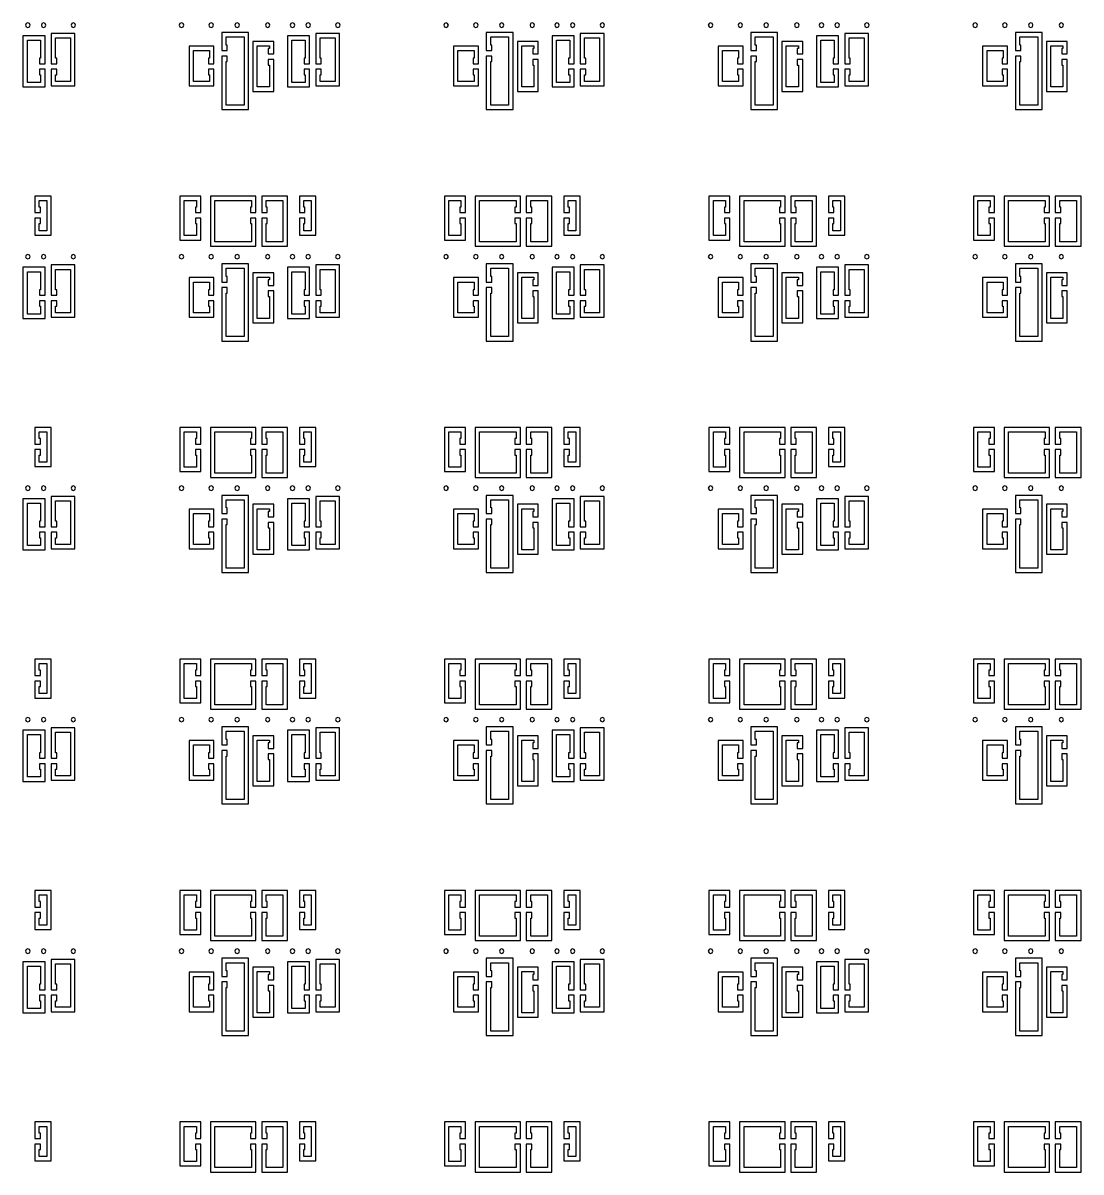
# Model space of a CAD drawing. Extents: x -100 to 100, y -100 to 100.
# Drawn here: x 9.4 to 32.81, y -50.99 to -25.56 of the extents above; entities that cross this region are included whole.
import ezdxf

# ---------------------------------------------------------------- set-up
doc = ezdxf.new("R2010")
doc.units = 0
doc.layers.add('L3', color=7, linetype='continuous')

# ---------------------------------------------------------------- blocks, each defined once
blk = doc.blocks.new('LDI_XFB44-1600-011_L3_B1')
at = {"layer": 'L3'}
for points in [[(9.756, -55.766), (9.756, -55.61), (9.781, -55.61), (9.781, -55.488), (9.659, -55.488), (9.659, -55.863), (10.02, -55.863), (10.02, -55), (9.659, -55), (9.659, -55.366), (9.781, -55.366), (9.781, -55.244), (9.756, -55.244), (9.756, -55.098), (9.923, -55.098), (9.923, -55.766), (9.756, -55.766)], [(12.966, -55.876), (12.966, -55.098), (13.236, -55.098), (13.236, -55.244), (13.211, -55.244), (13.211, -55.366), (13.333, -55.366), (13.333, -55), (12.868, -55), (12.868, -55.973), (13.333, -55.973), (13.333, -55.488), (13.211, -55.488), (13.211, -55.61), (13.236, -55.61), (13.236, -55.876), (12.966, -55.876)], [(14.454, -56.01), (13.645, -56.01), (13.645, -55.098), (14.454, -55.098), (14.454, -55.244), (14.43, -55.244), (14.43, -55.366), (14.551, -55.366), (14.551, -55), (13.547, -55), (13.547, -56.107), (14.551, -56.107), (14.551, -55.488), (14.43, -55.488), (14.43, -55.61), (14.454, -55.61), (14.454, -56.01)], [(14.777, -56.01), (14.777, -55.61), (14.801, -55.61), (14.801, -55.488), (14.679, -55.488), (14.679, -56.107), (15.248, -56.107), (15.248, -55), (14.679, -55), (14.679, -55.366), (14.801, -55.366), (14.801, -55.244), (14.777, -55.244), (14.777, -55.098), (15.15, -55.098), (15.15, -56.01), (14.777, -56.01)], [(15.61, -55.766), (15.61, -55.61), (15.634, -55.61), (15.634, -55.488), (15.512, -55.488), (15.512, -55.863), (15.874, -55.863), (15.874, -55), (15.512, -55), (15.512, -55.366), (15.634, -55.366), (15.634, -55.244), (15.61, -55.244), (15.61, -55.098), (15.776, -55.098), (15.776, -55.766), (15.61, -55.766)], [(18.82, -55.876), (18.82, -55.098), (19.089, -55.098), (19.089, -55.244), (19.065, -55.244), (19.065, -55.366), (19.187, -55.366), (19.187, -55), (18.722, -55), (18.722, -55.973), (19.187, -55.973), (19.187, -55.488), (19.065, -55.488), (19.065, -55.61), (19.089, -55.61), (19.089, -55.876), (18.82, -55.876)], [(20.308, -56.01), (19.498, -56.01), (19.498, -55.098), (20.308, -55.098), (20.308, -55.244), (20.283, -55.244), (20.283, -55.366), (20.405, -55.366), (20.405, -55), (19.401, -55), (19.401, -56.107), (20.405, -56.107), (20.405, -55.488), (20.283, -55.488), (20.283, -55.61), (20.308, -55.61), (20.308, -56.01)], [(20.631, -56.01), (20.631, -55.61), (20.655, -55.61), (20.655, -55.488), (20.533, -55.488), (20.533, -56.107), (21.102, -56.107), (21.102, -55), (20.533, -55), (20.533, -55.366), (20.655, -55.366), (20.655, -55.244), (20.631, -55.244), (20.631, -55.098), (21.004, -55.098), (21.004, -56.01), (20.631, -56.01)], [(21.464, -55.766), (21.464, -55.61), (21.488, -55.61), (21.488, -55.488), (21.366, -55.488), (21.366, -55.863), (21.727, -55.863), (21.727, -55), (21.366, -55), (21.366, -55.366), (21.488, -55.366), (21.488, -55.244), (21.464, -55.244), (21.464, -55.098), (21.63, -55.098), (21.63, -55.766), (21.464, -55.766)], [(24.673, -55.876), (24.673, -55.098), (24.943, -55.098), (24.943, -55.244), (24.919, -55.244), (24.919, -55.366), (25.041, -55.366), (25.041, -55), (24.576, -55), (24.576, -55.973), (25.041, -55.973), (25.041, -55.488), (24.919, -55.488), (24.919, -55.61), (24.943, -55.61), (24.943, -55.876), (24.673, -55.876)], [(26.161, -56.01), (25.352, -56.01), (25.352, -55.098), (26.161, -55.098), (26.161, -55.244), (26.137, -55.244), (26.137, -55.366), (26.259, -55.366), (26.259, -55), (25.254, -55), (25.254, -56.107), (26.259, -56.107), (26.259, -55.488), (26.137, -55.488), (26.137, -55.61), (26.161, -55.61), (26.161, -56.01)], [(26.484, -56.01), (26.484, -55.61), (26.509, -55.61), (26.509, -55.488), (26.387, -55.488), (26.387, -56.107), (26.955, -56.107), (26.955, -55), (26.387, -55), (26.387, -55.366), (26.509, -55.366), (26.509, -55.244), (26.484, -55.244), (26.484, -55.098), (26.858, -55.098), (26.858, -56.01), (26.484, -56.01)], [(27.317, -55.766), (27.317, -55.61), (27.342, -55.61), (27.342, -55.488), (27.22, -55.488), (27.22, -55.863), (27.581, -55.863), (27.581, -55), (27.22, -55), (27.22, -55.366), (27.342, -55.366), (27.342, -55.244), (27.317, -55.244), (27.317, -55.098), (27.484, -55.098), (27.484, -55.766), (27.317, -55.766)], [(30.527, -55.876), (30.527, -55.098), (30.797, -55.098), (30.797, -55.244), (30.772, -55.244), (30.772, -55.366), (30.894, -55.366), (30.894, -55), (30.429, -55), (30.429, -55.973), (30.894, -55.973), (30.894, -55.488), (30.772, -55.488), (30.772, -55.61), (30.797, -55.61), (30.797, -55.876), (30.527, -55.876)], [(32.015, -56.01), (31.206, -56.01), (31.206, -55.098), (32.015, -55.098), (32.015, -55.244), (31.99, -55.244), (31.99, -55.366), (32.112, -55.366), (32.112, -55), (31.108, -55), (31.108, -56.107), (32.112, -56.107), (32.112, -55.488), (31.99, -55.488), (31.99, -55.61), (32.015, -55.61), (32.015, -56.01)], [(32.338, -56.01), (32.338, -55.61), (32.362, -55.61), (32.362, -55.488), (32.24, -55.488), (32.24, -56.107), (32.809, -56.107), (32.809, -55), (32.24, -55), (32.24, -55.366), (32.362, -55.366), (32.362, -55.244), (32.338, -55.244), (32.338, -55.098), (32.711, -55.098), (32.711, -56.01), (32.338, -56.01)], [(9.455, -56.341), (9.47, -56.377), (9.505, -56.391), (9.54, -56.377), (9.555, -56.341), (9.54, -56.306), (9.505, -56.292), (9.47, -56.306), (9.455, -56.341)], [(9.817, -56.306), (9.803, -56.341), (9.817, -56.377), (9.853, -56.391), (9.888, -56.377), (9.902, -56.341), (9.888, -56.306), (9.853, -56.292), (9.817, -56.306)], [(10.545, -56.306), (10.51, -56.292), (10.474, -56.306), (10.46, -56.341), (10.474, -56.377), (10.51, -56.391), (10.545, -56.377), (10.56, -56.341), (10.545, -56.306)], [(12.87, -56.377), (12.905, -56.391), (12.94, -56.377), (12.955, -56.341), (12.94, -56.306), (12.905, -56.292), (12.87, -56.306), (12.855, -56.341), (12.87, -56.377)], [(13.512, -56.341), (13.527, -56.377), (13.562, -56.391), (13.597, -56.377), (13.612, -56.341), (13.597, -56.306), (13.562, -56.292), (13.527, -56.306), (13.512, -56.341)], [(14.1, -56.377), (14.135, -56.391), (14.171, -56.377), (14.185, -56.341), (14.171, -56.306), (14.135, -56.292), (14.1, -56.306), (14.085, -56.341), (14.1, -56.377)], [(14.847, -56.377), (14.862, -56.341), (14.847, -56.306), (14.812, -56.292), (14.777, -56.306), (14.762, -56.341), (14.777, -56.377), (14.812, -56.391), (14.847, -56.377)], [(15.309, -56.341), (15.323, -56.377), (15.359, -56.391), (15.394, -56.377), (15.409, -56.341), (15.394, -56.306), (15.359, -56.292), (15.323, -56.306), (15.309, -56.341)], [(15.671, -56.306), (15.656, -56.341), (15.671, -56.377), (15.706, -56.391), (15.741, -56.377), (15.756, -56.341), (15.741, -56.306), (15.706, -56.292), (15.671, -56.306)], [(16.399, -56.306), (16.363, -56.292), (16.328, -56.306), (16.313, -56.341), (16.328, -56.377), (16.363, -56.391), (16.399, -56.377), (16.413, -56.341), (16.399, -56.306)], [(18.723, -56.377), (18.759, -56.391), (18.794, -56.377), (18.809, -56.341), (18.794, -56.306), (18.759, -56.292), (18.723, -56.306), (18.709, -56.341), (18.723, -56.377)], [(19.366, -56.341), (19.38, -56.377), (19.416, -56.391), (19.451, -56.377), (19.466, -56.341), (19.451, -56.306), (19.416, -56.292), (19.38, -56.306), (19.366, -56.341)], [(19.954, -56.377), (19.989, -56.391), (20.024, -56.377), (20.039, -56.341), (20.024, -56.306), (19.989, -56.292), (19.954, -56.306), (19.939, -56.341), (19.954, -56.377)], [(20.701, -56.377), (20.716, -56.341), (20.701, -56.306), (20.666, -56.292), (20.63, -56.306), (20.616, -56.341), (20.63, -56.377), (20.666, -56.391), (20.701, -56.377)], [(21.162, -56.341), (21.177, -56.377), (21.212, -56.391), (21.248, -56.377), (21.262, -56.341), (21.248, -56.306), (21.212, -56.292), (21.177, -56.306), (21.162, -56.341)], [(21.525, -56.306), (21.51, -56.341), (21.525, -56.377), (21.56, -56.391), (21.595, -56.377), (21.61, -56.341), (21.595, -56.306), (21.56, -56.292), (21.525, -56.306)], [(22.252, -56.306), (22.217, -56.292), (22.182, -56.306), (22.167, -56.341), (22.182, -56.377), (22.217, -56.391), (22.252, -56.377), (22.267, -56.341), (22.252, -56.306)], [(24.577, -56.377), (24.612, -56.391), (24.648, -56.377), (24.662, -56.341), (24.648, -56.306), (24.612, -56.292), (24.577, -56.306), (24.562, -56.341), (24.577, -56.377)], [(25.22, -56.341), (25.234, -56.377), (25.269, -56.391), (25.305, -56.377), (25.319, -56.341), (25.305, -56.306), (25.269, -56.292), (25.234, -56.306), (25.22, -56.341)], [(25.807, -56.377), (25.843, -56.391), (25.878, -56.377), (25.893, -56.341), (25.878, -56.306), (25.843, -56.292), (25.807, -56.306), (25.793, -56.341), (25.807, -56.377)], [(26.555, -56.377), (26.569, -56.341), (26.555, -56.306), (26.519, -56.292), (26.484, -56.306), (26.47, -56.341), (26.484, -56.377), (26.519, -56.391), (26.555, -56.377)], [(27.016, -56.341), (27.031, -56.377), (27.066, -56.391), (27.101, -56.377), (27.116, -56.341), (27.101, -56.306), (27.066, -56.292), (27.031, -56.306), (27.016, -56.341)], [(27.378, -56.306), (27.364, -56.341), (27.378, -56.377), (27.413, -56.391), (27.449, -56.377), (27.463, -56.341), (27.449, -56.306), (27.413, -56.292), (27.378, -56.306)], [(28.106, -56.306), (28.071, -56.292), (28.035, -56.306), (28.021, -56.341), (28.035, -56.377), (28.071, -56.391), (28.106, -56.377), (28.121, -56.341), (28.106, -56.306)], [(30.431, -56.377), (30.466, -56.391), (30.501, -56.377), (30.516, -56.341), (30.501, -56.306), (30.466, -56.292), (30.431, -56.306), (30.416, -56.341), (30.431, -56.377)], [(31.073, -56.341), (31.088, -56.377), (31.123, -56.391), (31.158, -56.377), (31.173, -56.341), (31.158, -56.306), (31.123, -56.292), (31.088, -56.306), (31.073, -56.341)], [(31.661, -56.377), (31.696, -56.391), (31.732, -56.377), (31.746, -56.341), (31.732, -56.306), (31.696, -56.292), (31.661, -56.306), (31.646, -56.341), (31.661, -56.377)], [(32.408, -56.377), (32.423, -56.341), (32.408, -56.306), (32.373, -56.292), (32.338, -56.306), (32.323, -56.341), (32.338, -56.377), (32.373, -56.391), (32.408, -56.377)], [(9.787, -56.673), (9.787, -57.073), (9.763, -57.073), (9.763, -57.195), (9.885, -57.195), (9.885, -56.576), (9.396, -56.576), (9.396, -57.707), (9.885, -57.707), (9.885, -57.317), (9.763, -57.317), (9.763, -57.439), (9.787, -57.439), (9.787, -57.61), (9.494, -57.61), (9.494, -56.673), (9.787, -56.673)], [(10.118, -57.073), (10.118, -56.622), (10.449, -56.622), (10.449, -57.585), (10.118, -57.585), (10.118, -57.439), (10.142, -57.439), (10.142, -57.317), (10.02, -57.317), (10.02, -57.683), (10.546, -57.683), (10.546, -56.525), (10.02, -56.525), (10.02, -57.195), (10.142, -57.195), (10.142, -57.073), (10.118, -57.073)], [(13.796, -57.024), (13.796, -58.207), (14.387, -58.207), (14.387, -56.5), (13.796, -56.5), (13.796, -56.902), (13.918, -56.902), (13.918, -56.78), (13.893, -56.78), (13.893, -56.598), (14.289, -56.598), (14.289, -58.11), (13.893, -58.11), (13.893, -57.146), (13.918, -57.146), (13.918, -57.024), (13.796, -57.024)], [(14.823, -57.1), (14.823, -57.222), (14.848, -57.222), (14.848, -57.707), (14.581, -57.707), (14.581, -56.795), (14.848, -56.795), (14.848, -56.856), (14.823, -56.856), (14.823, -56.978), (14.945, -56.978), (14.945, -56.698), (14.483, -56.698), (14.483, -57.805), (14.945, -57.805), (14.945, -57.1), (14.823, -57.1)], [(15.641, -56.673), (15.641, -57.073), (15.617, -57.073), (15.617, -57.195), (15.739, -57.195), (15.739, -56.576), (15.25, -56.576), (15.25, -57.707), (15.739, -57.707), (15.739, -57.317), (15.617, -57.317), (15.617, -57.439), (15.641, -57.439), (15.641, -57.61), (15.348, -57.61), (15.348, -56.673), (15.641, -56.673)], [(15.972, -57.073), (15.972, -56.622), (16.302, -56.622), (16.302, -57.585), (15.972, -57.585), (15.972, -57.439), (15.996, -57.439), (15.996, -57.317), (15.874, -57.317), (15.874, -57.683), (16.4, -57.683), (16.4, -56.525), (15.874, -56.525), (15.874, -57.195), (15.996, -57.195), (15.996, -57.073), (15.972, -57.073)], [(19.649, -57.024), (19.649, -58.207), (20.24, -58.207), (20.24, -56.5), (19.649, -56.5), (19.649, -56.902), (19.771, -56.902), (19.771, -56.78), (19.747, -56.78), (19.747, -56.598), (20.143, -56.598), (20.143, -58.11), (19.747, -58.11), (19.747, -57.146), (19.771, -57.146), (19.771, -57.024), (19.649, -57.024)], [(20.677, -57.1), (20.677, -57.222), (20.701, -57.222), (20.701, -57.707), (20.434, -57.707), (20.434, -56.795), (20.701, -56.795), (20.701, -56.856), (20.677, -56.856), (20.677, -56.978), (20.799, -56.978), (20.799, -56.698), (20.337, -56.698), (20.337, -57.805), (20.799, -57.805), (20.799, -57.1), (20.677, -57.1)], [(21.495, -56.673), (21.495, -57.073), (21.47, -57.073), (21.47, -57.195), (21.592, -57.195), (21.592, -56.576), (21.104, -56.576), (21.104, -57.707), (21.592, -57.707), (21.592, -57.317), (21.47, -57.317), (21.47, -57.439), (21.495, -57.439), (21.495, -57.61), (21.201, -57.61), (21.201, -56.673), (21.495, -56.673)], [(21.825, -57.073), (21.825, -56.622), (22.156, -56.622), (22.156, -57.585), (21.825, -57.585), (21.825, -57.439), (21.85, -57.439), (21.85, -57.317), (21.728, -57.317), (21.728, -57.683), (22.254, -57.683), (22.254, -56.525), (21.728, -56.525), (21.728, -57.195), (21.85, -57.195), (21.85, -57.073), (21.825, -57.073)], [(25.503, -57.024), (25.503, -58.207), (26.094, -58.207), (26.094, -56.5), (25.503, -56.5), (25.503, -56.902), (25.625, -56.902), (25.625, -56.78), (25.601, -56.78), (25.601, -56.598), (25.997, -56.598), (25.997, -58.11), (25.601, -58.11), (25.601, -57.146), (25.625, -57.146), (25.625, -57.024), (25.503, -57.024)], [(26.531, -57.1), (26.531, -57.222), (26.555, -57.222), (26.555, -57.707), (26.288, -57.707), (26.288, -56.795), (26.555, -56.795), (26.555, -56.856), (26.531, -56.856), (26.531, -56.978), (26.653, -56.978), (26.653, -56.698), (26.19, -56.698), (26.19, -57.805), (26.653, -57.805), (26.653, -57.1), (26.531, -57.1)], [(27.348, -56.673), (27.348, -57.073), (27.324, -57.073), (27.324, -57.195), (27.446, -57.195), (27.446, -56.576), (26.957, -56.576), (26.957, -57.707), (27.446, -57.707), (27.446, -57.317), (27.324, -57.317), (27.324, -57.439), (27.348, -57.439), (27.348, -57.61), (27.055, -57.61), (27.055, -56.673), (27.348, -56.673)], [(27.679, -57.073), (27.679, -56.622), (28.01, -56.622), (28.01, -57.585), (27.679, -57.585), (27.679, -57.439), (27.703, -57.439), (27.703, -57.317), (27.581, -57.317), (27.581, -57.683), (28.107, -57.683), (28.107, -56.525), (27.581, -56.525), (27.581, -57.195), (27.703, -57.195), (27.703, -57.073), (27.679, -57.073)], [(31.357, -57.024), (31.357, -58.207), (31.948, -58.207), (31.948, -56.5), (31.357, -56.5), (31.357, -56.902), (31.479, -56.902), (31.479, -56.78), (31.454, -56.78), (31.454, -56.598), (31.85, -56.598), (31.85, -58.11), (31.454, -58.11), (31.454, -57.146), (31.479, -57.146), (31.479, -57.024), (31.357, -57.024)], [(32.384, -57.1), (32.384, -57.222), (32.409, -57.222), (32.409, -57.707), (32.142, -57.707), (32.142, -56.795), (32.409, -56.795), (32.409, -56.856), (32.384, -56.856), (32.384, -56.978), (32.506, -56.978), (32.506, -56.698), (32.044, -56.698), (32.044, -57.805), (32.506, -57.805), (32.506, -57.1), (32.384, -57.1)], [(13.501, -57.073), (13.501, -57.195), (13.623, -57.195), (13.623, -56.805), (13.071, -56.805), (13.071, -57.683), (13.623, -57.683), (13.623, -57.317), (13.501, -57.317), (13.501, -57.439), (13.526, -57.439), (13.526, -57.585), (13.168, -57.585), (13.168, -56.902), (13.526, -56.902), (13.526, -57.073), (13.501, -57.073)], [(19.355, -57.073), (19.355, -57.195), (19.477, -57.195), (19.477, -56.805), (18.924, -56.805), (18.924, -57.683), (19.477, -57.683), (19.477, -57.317), (19.355, -57.317), (19.355, -57.439), (19.379, -57.439), (19.379, -57.585), (19.022, -57.585), (19.022, -56.902), (19.379, -56.902), (19.379, -57.073), (19.355, -57.073)], [(25.208, -57.073), (25.208, -57.195), (25.33, -57.195), (25.33, -56.805), (24.778, -56.805), (24.778, -57.683), (25.33, -57.683), (25.33, -57.317), (25.208, -57.317), (25.208, -57.439), (25.233, -57.439), (25.233, -57.585), (24.875, -57.585), (24.875, -56.902), (25.233, -56.902), (25.233, -57.073), (25.208, -57.073)], [(31.062, -57.073), (31.062, -57.195), (31.184, -57.195), (31.184, -56.805), (30.631, -56.805), (30.631, -57.683), (31.184, -57.683), (31.184, -57.317), (31.062, -57.317), (31.062, -57.439), (31.087, -57.439), (31.087, -57.585), (30.729, -57.585), (30.729, -56.902), (31.087, -56.902), (31.087, -57.073), (31.062, -57.073)]]:
    blk.add_lwpolyline(points, close=True, dxfattribs=at)

msp = doc.modelspace()

# ---------------------------------------------------------------- block references
at = {"layer": 'L3'}
for p in [(0, 30.732), (0, 25.61), (0, 20.488), (0, 15.366), (0, 10.244), (0, 5.122)]:
    msp.add_blockref('LDI_XFB44-1600-011_L3_B1', p, dxfattribs=at)

doc.saveas('drawing.dxf')
